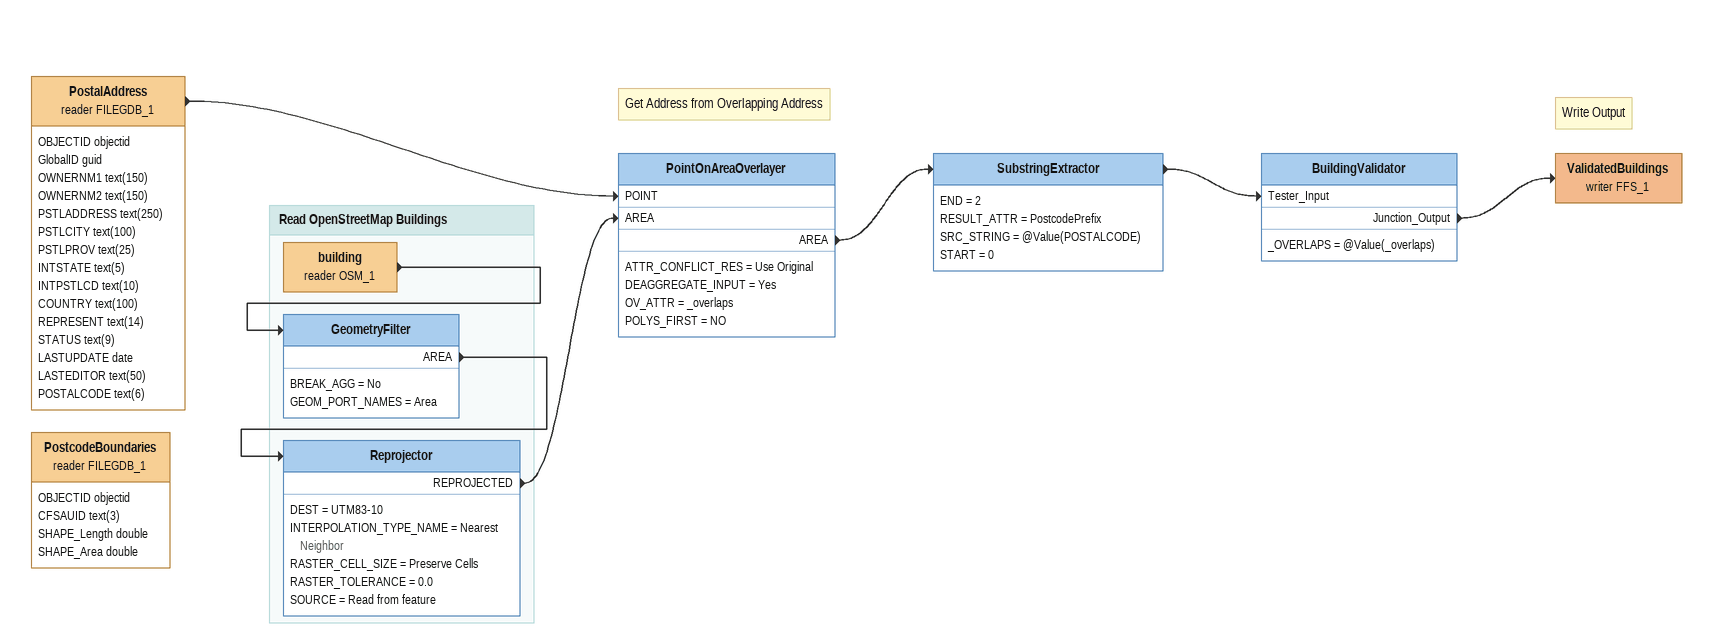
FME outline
PostalAddress (reader FILEGDB_1)
    attributes: OBJECTID objectid, GlobalID guid, OWNERNM1 text(150), OWNERNM2 text(150), PSTLADDRESS text(250), PSTLCITY text(100), PSTLPROV text(25), INTSTATE text(5), INTPSTLCD text(10), COUNTRY text(100), REPRESENT text(14), STATUS text(9), LASTUPDATE date, LASTEDITOR text(50), POSTALCODE text(6)
    -> PointOnAreaOverlayer [POINT]
PostcodeBoundaries (reader FILEGDB_1)
    attributes: OBJECTID objectid, CFSAUID text(3), SHAPE_Length double, SHAPE_Area double
Note: Get Address from Overlapping Address
PointOnAreaOverlayer
    ATTR_CONFLICT_RES = Use Original
    DEAGGREGATE_INPUT = Yes
    OV_ATTR = _overlaps
    POLYS_FIRST = NO
    AREA -> SubstringExtractor
SubstringExtractor
    END = 2
    RESULT_ATTR = PostcodePrefix
    SRC_STRING = @Value(POSTALCODE)
    START = 0
    -> BuildingValidator [Tester_Input]
BuildingValidator
    _OVERLAPS = @Value(_overlaps)
    Junction_Output -> ValidatedBuildings (writer FFS_1)
Note: Write Output
ValidatedBuildings (writer FFS_1)

Bookmark: Read OpenStreetMap Buildings
building (reader OSM_1)
    -> GeometryFilter
GeometryFilter
    BREAK_AGG = No
    GEOM_PORT_NAMES = Area
    AREA -> Reprojector
Reprojector
    DEST = UTM83-10
    INTERPOLATION_TYPE_NAME = Nearest Neighbor
    RASTER_CELL_SIZE = Preserve Cells
    RASTER_TOLERANCE = 0.0
    SOURCE = Read from feature
    REPROJECTED -> PointOnAreaOverlayer [AREA]
